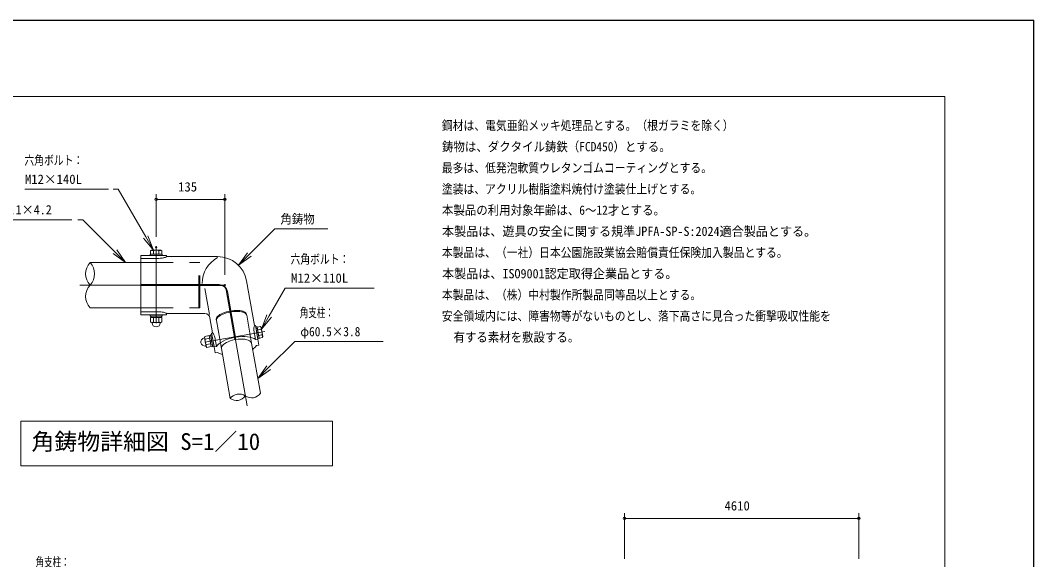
# Model space of a CAD drawing. Units: millimetres, scale not verified, with parts at other scales. Extents: x 0 to 420, y 0 to 297.
# Drawn here: x 221 to 420.3, y 190.8 to 297 of the extents above; entities that cross this region are included whole.
import ezdxf
from ezdxf.enums import TextEntityAlignment as Align

# ---------------------------------------------------------------- set-up
doc = ezdxf.new("R2010")
doc.units = ezdxf.units.MM
doc.header["$LTSCALE"] = 0.5
doc.header["$PDMODE"] = 32
doc.header["$PDSIZE"] = 0.25
doc.linetypes.add('USER1', pattern=[50.8, 31.75, -6.35, 6.35, -6.35])
doc.linetypes.add('USER2', pattern=[19.05, 12.7, -6.35])
for name, color, linetype, lineweight in [('DEFPOINTS_3', 7, 'Continuous', 0), ('LY_2', 7, 'Continuous', 0), ('LY_5', 2, 'Continuous', 18), ('LY_6', 7, 'Continuous', 0)]:
    doc.layers.add(name, color=color, linetype=linetype, lineweight=lineweight)
doc.styles.add('ＭＳ ゴシック', font='')
doc.styles.get('ＭＳ ゴシック').set_extended_font_data('MS Gothic')

# ---------------------------------------------------------------- blocks, each defined once
blk = doc.blocks.new('-022-_DOTBLANK')
at = {"color": 7, "linetype": 'Continuous', "lineweight": 0}
blk.add_line((-0.5, 0), (-1, 0), dxfattribs=at)
blk.add_circle((0, 0), 0.5, dxfattribs=at)
blk = doc.blocks.new('-002-_U2')
at = {"color": 7, "linetype": 'Continuous', "lineweight": 0}
for p, q in [((-1, 0.1667), (0, 0)), ((0, 0), (-1, 0)), ((-1, -0.1667), (0, 0))]:
    blk.add_line(p, q, dxfattribs=at)

msp = doc.modelspace()

# ---------------------------------------------------------------- linework, layer by layer
at = {"layer": 'DEFPOINTS_3'}
for p, q in [((420.2883, 296.9811), (0.2883, 296.9811)), ((420.2883, -0.0189), (420.2883, 296.9811))]:
    msp.add_line(p, q, dxfattribs=at)
at = {"layer": 'LY_2'}
for p, q in [((402.7883, 281.9811), (17.7883, 281.9811)), ((402.7883, 14.9811), (402.7883, 281.9811))]:
    msp.add_line(p, q, dxfattribs=at)
at = {"layer": 'LY_5', "color": 7, "lineweight": 0}
for p, q in [((420.3046, 297.0189), (0.1954, 297.0189)), ((420.3046, 0.0242), (420.3046, 297.0189)), ((234.7017, 249.3395), (244.7017, 249.3395)), ((249.7017, 250.7145), (244.7017, 250.7145)), ((244.7017, 244.9895), (244.7017, 250.7145)), ((249.7017, 250.4895), (249.7017, 250.7145)), ((249.7017, 250.4895), (259.7967, 250.4895)), ((267.0334, 236.9298), (265.4839, 245.7173)), ((244.7017, 239.0545), (244.7017, 244.7795)), ((234.7017, 240.4295), (244.7017, 240.4295)), ((249.7017, 239.2795), (257.3012, 239.2795)), ((249.7017, 239.0545), (249.7017, 239.2795)), ((244.7017, 239.0545), (249.7017, 239.0545)), ((258.8103, 235.4798), (258.286, 238.4532)), ((258.8103, 235.4798), (258.6133, 235.4451)), ((259.0896, 232.7438), (258.6133, 235.4451)), ((267.2304, 236.9645), (267.0334, 236.9298)), ((267.7067, 234.2632), (267.2304, 236.9645)), ((259.7599, 233.0938), (260.0552, 233.3604)), ((260.0552, 233.3604), (260.4261, 233.6187)), ((260.4261, 233.6187), (260.8649, 233.8635)), ((260.8649, 233.8635), (261.3625, 234.0896)), ((260.9362, 233.1914), (261.1993, 233.3892)), ((261.1993, 233.3892), (261.5169, 233.5777)), ((261.3625, 234.0896), (261.9087, 234.2924)), ((261.5169, 233.5777), (261.8821, 233.7528)), ((261.8821, 233.7528), (262.287, 233.9107)), ((261.9087, 234.2924), (262.4923, 234.4677)), ((262.287, 233.9107), (262.723, 234.0481)), ((262.4923, 234.4677), (263.1012, 234.6119)), ((262.723, 234.0481), (263.1805, 234.162)), ((263.2981, 234.6466), (263.9196, 234.7194)), ((263.3775, 234.1967), (263.8463, 234.2462)), ((263.8463, 234.2462), (264.303, 234.2662)), ((263.9196, 234.7194), (264.528, 234.7542)), ((264.303, 234.2662), (264.7375, 234.2563)), ((264.528, 234.7542), (265.1106, 234.7505)), ((264.7375, 234.2563), (265.1406, 234.2166)), ((265.1106, 234.7505), (265.6555, 234.7082)), ((265.1406, 234.2166), (265.5035, 234.1481)), ((265.5035, 234.1481), (265.8183, 234.0522)), ((265.6555, 234.7082), (266.1515, 234.6283)), ((265.8183, 234.0522), (266.0784, 233.931)), ((266.0784, 233.931), (266.2781, 233.7871)), ((266.1515, 234.6283), (266.5884, 234.5124)), ((266.2781, 233.7871), (266.413, 233.6236)), ((266.413, 233.6236), (266.4803, 233.4441)), ((268.2168, 223.596), (266.4803, 233.4441)), ((266.5884, 234.5124), (266.9571, 234.3628)), ((266.9571, 234.3628), (267.2501, 234.1827)), ((267.7067, 234.2632), (267.2501, 234.1827)), ((267.9129, 233.0938), (267.7067, 234.2632)), ((259.5461, 232.8243), (259.0896, 232.7438)), ((259.2958, 231.5744), (259.0896, 232.7438)), ((259.7523, 231.6549), (259.2958, 231.5744)), ((259.5461, 232.8243), (259.7599, 233.0938)), ((260.1713, 231.4166), (259.7523, 231.6549)), ((260.7261, 231.2373), (260.1713, 231.4166)), ((260.5222, 232.3935), (260.524, 232.5853)), ((262.2587, 222.5455), (260.5222, 232.3935)), ((260.524, 232.5853), (260.5949, 232.785)), ((260.5949, 232.785), (260.7333, 232.9885)), ((260.7333, 232.9885), (260.9362, 233.1914)), ((267.1442, 232.6461), (266.6842, 232.2879)), ((267.4563, 233.0133), (267.1442, 232.6461)), ((267.9129, 233.0938), (267.4563, 233.0133))]:
    msp.add_line(p, q, dxfattribs=at)
at = {"layer": 'LY_5'}
for p, q in [((246.6047, 251.6508), (246.8017, 251.7645)), ((246.6047, 250.9645), (246.6047, 251.6508)), ((248.6017, 251.7645), (246.8017, 251.7645)), ((247.1532, 250.9645), (247.1532, 251.6508)), ((248.2502, 250.9645), (248.2502, 251.6508)), ((248.7987, 251.6508), (248.6017, 251.7645)), ((248.7987, 250.9645), (248.7987, 251.6508)), ((244.7017, 250.1354), (247.7017, 250.1354)), ((246.5017, 250.9645), (246.5017, 250.7145)), ((248.9017, 250.9645), (246.5017, 250.9645)), ((248.9017, 250.7145), (246.5017, 250.7145)), ((248.7987, 250.9645), (246.6047, 250.9645)), ((247.8586, 250.1365), (247.7017, 250.1354)), ((248.0146, 250.1398), (247.8586, 250.1365)), ((248.2446, 250.1487), (248.0146, 250.1398)), ((248.4671, 250.1624), (248.2446, 250.1487)), ((248.6789, 250.1805), (248.4671, 250.1624)), ((248.8773, 250.203), (248.6789, 250.1805)), ((249.0593, 250.2295), (248.8773, 250.203)), ((248.9017, 250.7145), (248.9017, 250.9645)), ((249.2225, 250.2595), (249.0593, 250.2295)), ((249.3646, 250.2928), (249.2225, 250.2595)), ((249.4837, 250.3287), (249.3646, 250.2928)), ((249.5781, 250.3669), (249.4837, 250.3287)), ((249.6464, 250.4068), (249.5781, 250.3669)), ((249.6878, 250.4479), (249.6464, 250.4068)), ((249.7017, 250.4895), (249.6878, 250.4479)), ((244.7017, 244.9895), (260.0899, 244.9895)), ((244.7017, 244.7795), (260.4692, 244.7795)), ((258.1688, 239.1176), (257.2696, 244.2176)), ((263.1805, 234.162), (261.4541, 243.9532)), ((263.3775, 234.1967), (261.7148, 243.626)), ((244.7017, 239.6336), (247.7017, 239.6336)), ((248.0146, 239.6293), (247.7017, 239.6336)), ((248.3197, 239.6163), (248.0146, 239.6293)), ((248.6097, 239.595), (248.3197, 239.6163)), ((248.8773, 239.566), (248.6097, 239.595)), ((249.1159, 239.5299), (248.8773, 239.566)), ((249.3197, 239.4876), (249.1159, 239.5299)), ((249.4837, 239.4403), (249.3197, 239.4876)), ((249.6038, 239.3889), (249.4837, 239.4403)), ((249.6771, 239.3349), (249.6038, 239.3889)), ((249.7017, 239.2795), (249.6771, 239.3349)), ((246.5017, 239.0545), (246.5017, 238.8045)), ((248.9017, 239.0545), (246.5017, 239.0545)), ((248.9017, 238.8045), (246.5017, 238.8045)), ((246.6047, 238.5045), (246.6047, 237.6182)), ((248.7987, 238.5045), (246.6047, 238.5045)), ((246.6047, 237.6182), (246.8017, 237.5045)), ((246.6267, 238.8045), (246.6267, 238.5045)), ((248.7767, 238.8045), (246.6267, 238.8045)), ((248.7767, 238.5045), (246.6267, 238.5045)), ((248.6017, 237.5045), (246.8017, 237.5045)), ((246.9017, 237.4545), (246.9017, 237.5045)), ((247.1532, 238.5045), (247.1532, 237.6182)), ((247.6046, 238.5045), (247.6849, 238.8045)), ((247.7184, 238.5045), (247.7988, 238.8045)), ((248.2502, 238.5045), (248.2502, 237.6182)), ((248.5017, 237.4545), (248.5017, 237.5045)), ((248.7987, 237.6182), (248.6017, 237.5045)), ((248.7767, 238.8045), (248.7767, 238.5045)), ((248.7987, 238.5045), (248.7987, 237.6182)), ((248.9017, 238.8045), (248.9017, 239.0545)), ((267.2501, 234.1827), (266.9312, 235.9915)), ((267.5287, 236.7125), (267.2825, 236.669)), ((267.6992, 234.3055), (267.2825, 236.669)), ((267.9454, 234.3489), (267.5287, 236.7125)), ((267.5466, 236.611), (268.2224, 236.7302)), ((267.9275, 234.4504), (267.5466, 236.611)), ((267.6418, 236.0708), (268.3177, 236.19)), ((268.2224, 236.7302), (268.3686, 236.5559)), ((268.6812, 234.7833), (268.3686, 236.5559)), ((257.1592, 234.4779), (257.2084, 234.4865)), ((257.2688, 234.7987), (257.191, 234.585)), ((257.5036, 232.8124), (257.191, 234.585)), ((258.1417, 234.9527), (257.2688, 234.7987)), ((258.2369, 234.4125), (257.3641, 234.2586)), ((258.4274, 233.3322), (257.5546, 233.1783)), ((258.5226, 232.7921), (258.1417, 234.9527)), ((258.4409, 234.9831), (258.1455, 234.931)), ((258.5188, 232.8137), (258.1455, 234.931)), ((258.3153, 233.968), (258.6247, 233.9409)), ((258.335, 233.8559), (258.6444, 233.8288)), ((258.6654, 235.1496), (258.4192, 235.1062)), ((258.836, 232.7427), (258.4192, 235.1062)), ((258.8143, 232.8658), (258.4409, 234.9831)), ((259.0822, 232.7861), (258.6654, 235.1496)), ((259.5461, 232.8243), (259.2272, 234.6331)), ((267.6992, 234.3055), (267.9454, 234.3489)), ((267.8323, 234.9905), (268.5082, 235.1097)), ((267.9275, 234.4504), (268.6034, 234.5696)), ((268.6034, 234.5696), (268.6812, 234.7833)), ((257.437, 232.9022), (257.4862, 232.9109)), ((257.6498, 232.6381), (257.5036, 232.8124)), ((258.5226, 232.7921), (257.6498, 232.6381)), ((258.8143, 232.8658), (258.5188, 232.8137)), ((258.836, 232.7427), (259.0822, 232.7861))]:
    msp.add_line(p, q, dxfattribs=at)
at = {"layer": 'LY_5', "color": 7, "linetype": 'USER1', "lineweight": 0}
for p, q in [((247.7017, 237.3845), (247.7017, 252.3845)), ((232.7017, 244.8845), (261.2017, 244.8845)), ((265.585, 221.1011), (261.4233, 244.7036)), ((262.5299, 238.4278), (262.2841, 239.8214)), ((269.0912, 235.7695), (257.2735, 233.6857)), ((267.9833, 235.5741), (266.506, 235.3136)), ((259.8586, 234.1415), (258.3814, 233.881))]:
    msp.add_line(p, q, dxfattribs=at)
at = {"layer": 'LY_5', "color": 7, "linetype": 'USER2', "lineweight": 0}
for p, q in [((244.7017, 249.3395), (256.3017, 249.3395)), ((256.1017, 240.4295), (256.1017, 249.3395)), ((256.3017, 240.4295), (256.3017, 249.3395)), ((244.7017, 240.4295), (256.3017, 240.4295)), ((260.2444, 239.071), (260.5195, 239.2244)), ((260.5195, 239.2244), (260.8284, 239.3672)), ((260.8284, 239.3672), (261.1658, 239.4971)), ((260.8603, 239.1863), (261.1977, 239.3162)), ((261.1658, 239.4971), (261.5261, 239.6117)), ((261.1977, 239.3162), (261.558, 239.4308)), ((261.5261, 239.6117), (261.903, 239.7092)), ((261.558, 239.4308), (261.9349, 239.5283)), ((261.903, 239.7092), (262.2901, 239.7878)), ((261.9349, 239.5283), (262.3219, 239.607)), ((262.2901, 239.7878), (262.6807, 239.8463)), ((262.3219, 239.607), (262.7126, 239.6654)), ((262.6807, 239.8463), (263.0682, 239.8836)), ((262.7126, 239.6654), (263.1001, 239.7027)), ((263.0682, 239.8836), (263.4459, 239.8991)), ((263.1001, 239.7027), (263.4778, 239.7182)), ((263.4459, 239.8991), (263.8074, 239.8925)), ((263.4778, 239.7182), (263.8393, 239.7116)), ((263.8074, 239.8925), (264.1465, 239.8639)), ((263.8393, 239.7116), (264.1784, 239.6831)), ((264.1465, 239.8639), (264.4575, 239.8139)), ((264.1784, 239.6831), (264.4893, 239.633)), ((264.4575, 239.8139), (264.7348, 239.7432)), ((264.4893, 239.633), (264.7667, 239.5624)), ((264.7348, 239.7432), (264.9739, 239.6532)), ((264.7667, 239.5624), (265.0058, 239.4723)), ((264.9739, 239.6532), (265.1707, 239.5452)), ((265.0058, 239.4723), (265.2026, 239.3643)), ((265.1707, 239.5452), (265.3217, 239.4213)), ((265.2026, 239.3643), (265.3536, 239.2404)), ((265.3217, 239.4213), (265.4244, 239.2834)), ((265.3536, 239.2404), (265.4563, 239.1025)), ((265.4244, 239.2834), (265.477, 239.134)), ((259.5173, 238.2418), (259.5666, 238.4065)), ((259.5189, 238.0834), (259.5173, 238.2418)), ((259.5508, 237.9025), (259.5189, 238.0834)), ((259.5492, 238.0609), (259.5985, 238.2256)), ((259.5508, 237.9025), (259.5492, 238.0609)), ((260.5222, 232.3935), (259.5508, 237.9025)), ((259.5666, 238.4065), (259.6661, 238.5746)), ((259.5985, 238.2256), (259.698, 238.3937)), ((259.6661, 238.5746), (259.8141, 238.7433)), ((259.698, 238.3937), (259.846, 238.5625)), ((259.8141, 238.7433), (260.008, 238.9098)), ((259.846, 238.5625), (260.0399, 238.7289)), ((260.008, 238.9098), (260.2444, 239.071)), ((260.0399, 238.7289), (260.2763, 238.8902)), ((260.2763, 238.8902), (260.5514, 239.0435)), ((260.5514, 239.0435), (260.8603, 239.1863)), ((265.4563, 239.1025), (265.5089, 238.9531)), ((265.5089, 238.9531), (265.477, 239.134)), ((266.4803, 233.4441), (265.5089, 238.9531))]:
    msp.add_line(p, q, dxfattribs=at)
at = {"layer": 'LY_5', "color": 7}
for p, q in [((282.3517, 218.0973), (221.0517, 218.0973)), ((221.0517, 218.0973), (221.0517, 209.2973)), ((282.3517, 209.2973), (282.3517, 218.0973)), ((221.0517, 209.2973), (282.3517, 209.2973))]:
    msp.add_line(p, q, dxfattribs=at)
at = {"layer": 'LY_5'}
for centre, radius, start, end in [((246.879, 251.1758), 0.5485, 60.00001, 119.99999), ((247.7017, 250.3849), 1.3796, 66.57346, 113.42654), ((248.5244, 251.1758), 0.5485, 60.00001, 119.99999), ((237.0442, 247.112), 3.2325, 136.44154, 223.55846), ((232.3592, 247.112), 3.2325, 316.44154, 43.55846), ((262.5049, 245.192), 5.775, 118.03284, 180.02513), ((237.0442, 242.657), 3.2325, 136.44154, 223.55846), ((260.0899, 243.3395), 1.65, 10, 90), ((260.4692, 243.7795), 1, 10, 90), ((246.879, 238.0932), 0.5485, 240.00001, 299.99999), ((247.7017, 237.4545), 0.8, 180, 0), ((247.7017, 238.8841), 1.3796, 246.57346, 293.42654), ((248.5244, 238.0932), 0.5485, 240.00001, 299.99999), ((257.4576, 234.2877), 1.803, 11.04288, 41.38987), ((268.7122, 236.2722), 1.803, 158.61013, 188.95712), ((267.8023, 236.3776), 0.5485, 340.00001, 39.99999), ((267.1663, 235.43), 1.3796, 346.57346, 33.42654), ((257.2981, 233.69), 0.8, 100, 280), ((257.7842, 234.6112), 0.5485, 160.00001, 219.99999), ((258.7059, 233.9383), 1.3796, 166.57346, 213.42654), ((268.088, 234.7572), 0.5485, 340.00001, 39.99999), ((258.07, 232.9907), 0.5485, 160.00001, 219.99999), ((264.0209, 221.2618), 2.1801, 56.07099, 143.92901), ((266.4546, 224.8797), 2.1801, 236.07099, 323.92901), ((263.4756, 224.3544), 2.1801, 236.07099, 323.92901)]:
    msp.add_arc(centre, radius, start, end, dxfattribs=at)
at = {"layer": 'LY_5', "color": 7, "lineweight": 0}
for centre, radius in [((259.7967, 244.7145), 5.775), ((257.3012, 238.2795), 1)]:
    msp.add_arc(centre, radius, 10, 90, dxfattribs=at)
at = {"layer": 'LY_6'}
for p, q in [((221.8536, 263.7645), (238.3588, 263.7645)), ((240.225, 263.7645), (239.225, 263.7645)), ((245.6532, 254.3626), (240.225, 263.7645)), ((247.7017, 254.3845), (247.7017, 262.7645)), ((247.7017, 261.7645), (261.2017, 261.7645)), ((261.2017, 246.8845), (261.2017, 262.7645)), ((214.691, 257.7645), (231.0864, 257.7645)), ((233.2767, 257.7645), (232.2767, 257.7645)), ((239.5804, 251.4608), (233.2767, 257.7645)), ((266.0015, 250.9194), (271.0401, 255.9579)), ((271.0401, 255.9579), (272.0401, 255.9579)), ((272.0401, 255.9579), (281.4933, 255.9579)), ((269.9297, 238.8078), (273.0968, 244.2935)), ((273.0968, 244.2935), (274.0968, 244.2935)), ((274.0968, 244.2935), (290.602, 244.2935)), ((269.8225, 228.6414), (274.9522, 233.7711)), ((274.9522, 233.7711), (275.9522, 233.7711)), ((275.9522, 233.7711), (292.3477, 233.7711)), ((339.8095, 190.9811), (339.8095, 199.9811)), ((385.9095, 190.9811), (385.9095, 199.9811)), ((339.8095, 198.9811), (385.9095, 198.9811))]:
    msp.add_line(p, q, dxfattribs=at)
for p in [(261.2017, 261.7645), (247.7017, 252.3845), (261.2017, 244.8845), (385.9095, 198.9811)]:
    msp.add_point(p, dxfattribs=at)

# ---------------------------------------------------------------- block references
for name, p, xscale, yscale, rotation in [('-022-_DOTBLANK', (247.7017, 261.7645), 0.5, 0.5, 180), ('-002-_U2', (247.1532, 251.7645), 3, 3, 300), ('-002-_U2', (241.7017, 249.3395), 3, 3, 315), ('-002-_U2', (263.8802, 248.798), 3, 3, 225), ('-002-_U2', (268.4297, 236.2098), 3, 3, 240), ('-002-_U2', (267.7012, 226.5201), 3, 3, 225), ('-022-_DOTBLANK', (339.8095, 198.9811), 0.5, 0.5, 180)]:
    msp.add_blockref(name, p, dxfattribs=dict(at, xscale=xscale, yscale=yscale, rotation=rotation))
at = {"layer": 'LY_6', "xscale": 0.5, "yscale": 0.5}
for p in [(261.2017, 261.7645), (385.9095, 198.9811)]:
    msp.add_blockref('-022-_DOTBLANK', p, dxfattribs=at)

# ---------------------------------------------------------------- texts
at = {"layer": 'LY_5', "color": 7, "style": 'ＭＳ ゴシック'}
msp.add_text('角鋳物詳細図 S=1／10', height=3.299, dxfattribs=at).set_placement((223.1922, 211.4473), align=Align.BOTTOM_LEFT)
at = {"layer": 'LY_6', "style": 'ＭＳ ゴシック'}
for s, width, p in [('鋼材は、電気亜鉛メッキ処理品とする。（根ガラミを除く）', 0.85, (303.8988, 274.8446)), ('鋳物は、ダクタイル鋳鉄（FCD450）とする。', 0.9, (303.9173, 270.678)), ('六角ボルト：', 0.75, (221.7877, 268.0145)), ('最多は、低発泡軟質ウレタンゴムコーティングとする。', 0.85, (303.8988, 266.5113)), ('塗装は、アクリル樹脂塗料焼付け塗装仕上げとする。', 0.85, (303.8988, 262.3446)), ('φ89.1×4.2', 0.95, (214.7096, 258.2645)), ('本製品の利用対象年齢は、6～12才とする。', 0.9, (303.9125, 258.178)), ('角鋳物', 0.9, (272.1401, 256.4579)), ('本製品は、遊具の安全に関する規準JPFA-SP-S:2024適合製品とする。', 0.95, (303.9296, 254.0113)), ('六角ボルト：', 0.75, (274.131, 248.5435)), ('本製品は、（一社）日本公園施設業協会賠償責任保険加入製品とする。', 0.85, (303.8988, 249.8446)), ('本製品は、ISO9001認定取得企業品とする。', 0.95, (303.9326, 245.678)), ('本製品は、（株）中村製作所製品同等品以上とする。', 0.85, (303.8988, 241.5113)), ('角支柱：', 0.65, (275.957, 238.0211)), ('安全領域内には、障害物等がないものとし、落下高さに見合った衝撃吸収性能を', 0.85, (303.8988, 237.3446)), ('φ60.5×3.8', 0.9, (276.0625, 234.2711)), ('  有する素材を敷設する。', 0.9, (303.9284, 233.178)), ('角支柱：', 0.65, (223.9957, 188.9318))]:
    msp.add_text(s, height=1.833, dxfattribs=dict(at, width=width)).set_placement(p, align=Align.BOTTOM_LEFT)
for s, p in [('M12×140L', (221.8815, 264.2645)), ('135', (252.0147, 262.7645)), ('M12×110L', (274.2438, 244.7935)), ('4610', (359.4769, 199.9811))]:
    msp.add_text(s, height=1.833, dxfattribs=at).set_placement(p, align=Align.BOTTOM_LEFT)

doc.saveas('drawing.dxf')
